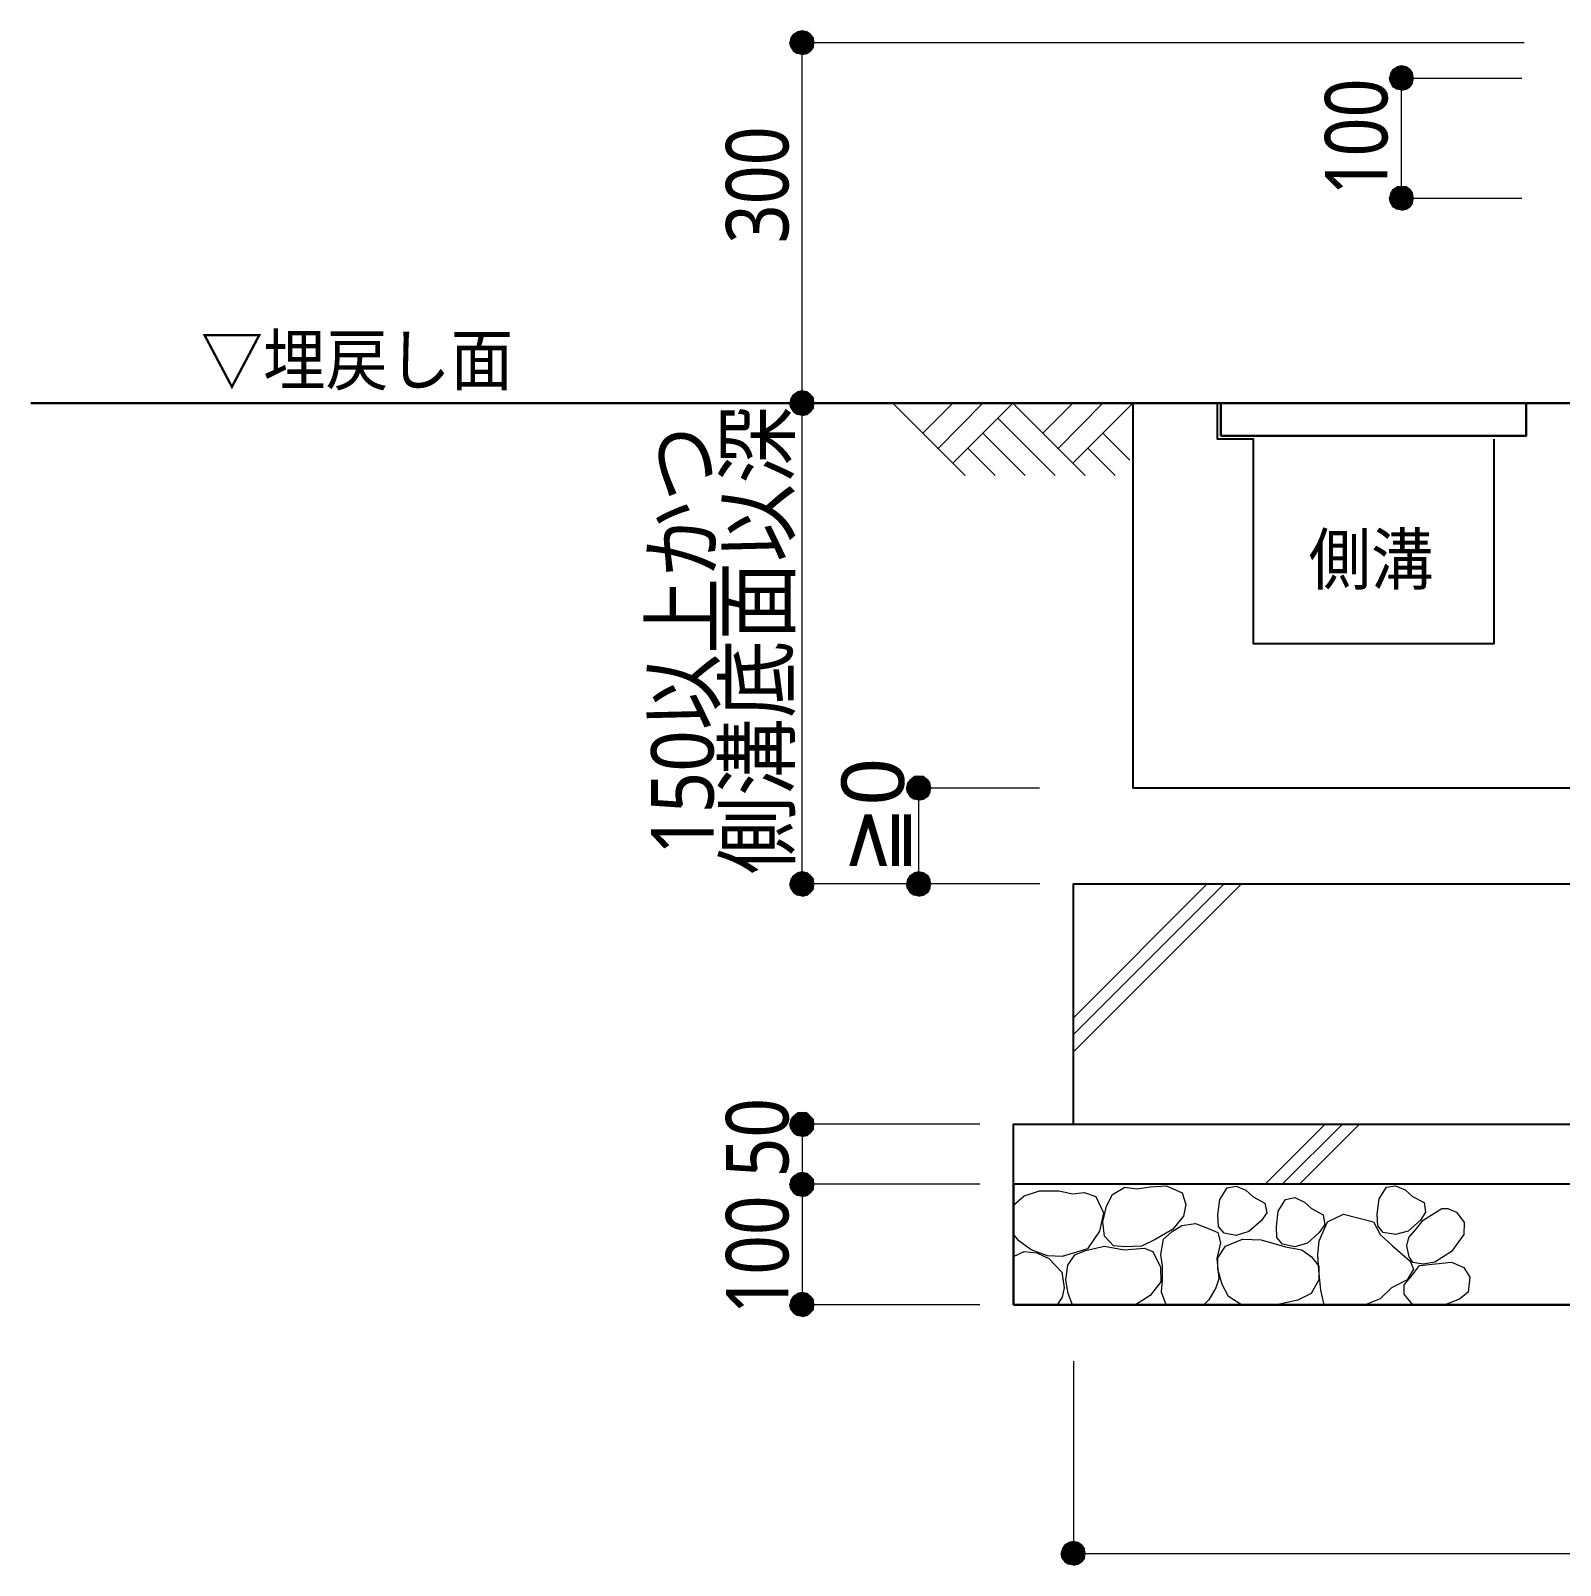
# Model space of a CAD drawing. Header units: millimetres. Extents: x 0 to 420, y 0 to 297.
# Drawn here: x 221 to 284.6, y 149.5 to 213.3 of the extents above; entities that cross this region are included whole.
import ezdxf
from ezdxf.enums import TextEntityAlignment as Align

# ---------------------------------------------------------------- set-up
doc = ezdxf.new("R2010")
doc.units = ezdxf.units.MM
doc.styles.add('kst32b', font='NotoSansJP-Variable.ttf')

msp = doc.modelspace()

# ---------------------------------------------------------------- hatches: boundary and pattern name
h = msp.add_hatch(color=7)
h.paths.add_polyline_path([(253.09, 213.296), (252.899, 213.254), (253.09, 212.81), (253.09, 213.296)])
h.paths.add_polyline_path([(252.899, 213.254), (253.09, 212.81), (252.73, 213.148), (252.899, 213.254)])
h.paths.add_polyline_path([(253.09, 212.81), (252.73, 213.148), (252.624, 213), (253.09, 212.81)])
for points in [[(253.28, 213.254), (253.09, 213.296), (253.09, 212.81), (253.28, 213.254)], [(278.215, 211.794), (278.024, 211.836), (278.024, 211.328), (278.215, 211.794)], [(278.215, 206.798), (278.024, 206.82), (278.024, 206.333), (278.215, 206.798)], [(253.28, 198.268), (253.09, 198.311), (253.09, 197.803), (253.28, 198.268)], [(258.128, 182.266), (257.937, 182.287), (257.937, 181.8), (258.128, 182.266)], [(253.28, 178.266), (253.09, 178.308), (253.09, 177.8), (253.28, 178.266)], [(258.128, 178.266), (257.937, 178.308), (257.937, 177.8), (258.128, 178.266)], [(253.28, 168.275), (253.09, 168.296), (253.09, 167.809), (253.28, 168.275)], [(253.28, 165.756), (253.09, 165.798), (253.09, 165.312), (253.28, 165.756)], [(253.28, 160.761), (253.09, 160.803), (253.09, 160.295), (253.28, 160.761)], [(264.562, 150.41), (264.372, 150.453), (264.372, 149.945), (264.562, 150.41)]]:
    msp.add_hatch(color=7).paths.add_polyline_path(points)
h = msp.add_hatch(color=7)
h.paths.add_polyline_path([(253.577, 212.81), (253.555, 213), (253.09, 212.81), (253.577, 212.81)])
h.paths.add_polyline_path([(253.555, 213), (253.09, 212.81), (253.429, 213.148), (253.555, 213)])
h.paths.add_polyline_path([(253.09, 212.81), (253.429, 213.148), (253.28, 213.254), (253.09, 212.81)])
h = msp.add_hatch(color=7)
h.paths.add_polyline_path([(252.624, 213), (252.582, 212.81), (253.09, 212.81), (252.624, 213)])
h.paths.add_polyline_path([(252.582, 212.81), (253.09, 212.81), (252.624, 212.619), (252.582, 212.81)])
h.paths.add_polyline_path([(253.09, 212.81), (252.624, 212.619), (252.73, 212.45), (253.09, 212.81)])
h = msp.add_hatch(color=7)
h.paths.add_polyline_path([(252.73, 212.45), (252.899, 212.344), (253.09, 212.81), (252.73, 212.45)])
h.paths.add_polyline_path([(252.899, 212.344), (253.09, 212.81), (253.09, 212.302), (252.899, 212.344)])
h.paths.add_polyline_path([(253.09, 212.81), (253.09, 212.302), (253.28, 212.344), (253.09, 212.81)])
h = msp.add_hatch(color=7)
h.paths.add_polyline_path([(253.28, 212.344), (253.429, 212.45), (253.09, 212.81), (253.28, 212.344)])
h.paths.add_polyline_path([(253.429, 212.45), (253.09, 212.81), (253.555, 212.619), (253.429, 212.45)])
h.paths.add_polyline_path([(253.09, 212.81), (253.555, 212.619), (253.577, 212.81), (253.09, 212.81)])
h = msp.add_hatch(color=7)
h.paths.add_polyline_path([(277.559, 211.519), (277.516, 211.328), (278.024, 211.328), (277.559, 211.519)])
h.paths.add_polyline_path([(277.516, 211.328), (278.024, 211.328), (277.559, 211.137), (277.516, 211.328)])
h.paths.add_polyline_path([(278.024, 211.328), (277.559, 211.137), (277.664, 210.968), (278.024, 211.328)])
h = msp.add_hatch(color=7)
h.paths.add_polyline_path([(278.024, 211.836), (277.834, 211.794), (278.024, 211.328), (278.024, 211.836)])
h.paths.add_polyline_path([(277.834, 211.794), (278.024, 211.328), (277.664, 211.688), (277.834, 211.794)])
h.paths.add_polyline_path([(278.024, 211.328), (277.664, 211.688), (277.559, 211.519), (278.024, 211.328)])
h = msp.add_hatch(color=7)
h.paths.add_polyline_path([(277.664, 210.968), (277.834, 210.862), (278.024, 211.328), (277.664, 210.968)])
h.paths.add_polyline_path([(277.834, 210.862), (278.024, 211.328), (278.024, 210.82), (277.834, 210.862)])
h.paths.add_polyline_path([(278.024, 211.328), (278.024, 210.82), (278.215, 210.862), (278.024, 211.328)])
h = msp.add_hatch(color=7)
h.paths.add_polyline_path([(278.511, 211.328), (278.469, 211.519), (278.024, 211.328), (278.511, 211.328)])
h.paths.add_polyline_path([(278.469, 211.519), (278.024, 211.328), (278.363, 211.688), (278.469, 211.519)])
h.paths.add_polyline_path([(278.024, 211.328), (278.363, 211.688), (278.215, 211.794), (278.024, 211.328)])
h = msp.add_hatch(color=7)
h.paths.add_polyline_path([(278.215, 210.862), (278.363, 210.968), (278.024, 211.328), (278.215, 210.862)])
h.paths.add_polyline_path([(278.363, 210.968), (278.024, 211.328), (278.469, 211.137), (278.363, 210.968)])
h.paths.add_polyline_path([(278.024, 211.328), (278.469, 211.137), (278.511, 211.328), (278.024, 211.328)])
h = msp.add_hatch(color=7)
h.paths.add_polyline_path([(277.559, 206.523), (277.516, 206.333), (278.024, 206.333), (277.559, 206.523)])
h.paths.add_polyline_path([(277.516, 206.333), (278.024, 206.333), (277.559, 206.142), (277.516, 206.333)])
h.paths.add_polyline_path([(278.024, 206.333), (277.559, 206.142), (277.664, 205.973), (278.024, 206.333)])
h = msp.add_hatch(color=7)
h.paths.add_polyline_path([(278.024, 206.82), (277.834, 206.798), (278.024, 206.333), (278.024, 206.82)])
h.paths.add_polyline_path([(277.834, 206.798), (278.024, 206.333), (277.664, 206.692), (277.834, 206.798)])
h.paths.add_polyline_path([(278.024, 206.333), (277.664, 206.692), (277.559, 206.523), (278.024, 206.333)])
h = msp.add_hatch(color=7)
h.paths.add_polyline_path([(277.664, 205.973), (277.834, 205.867), (278.024, 206.333), (277.664, 205.973)])
h.paths.add_polyline_path([(277.834, 205.867), (278.024, 206.333), (278.024, 205.825), (277.834, 205.867)])
h.paths.add_polyline_path([(278.024, 206.333), (278.024, 205.825), (278.215, 205.867), (278.024, 206.333)])
h = msp.add_hatch(color=7)
h.paths.add_polyline_path([(278.511, 206.333), (278.469, 206.523), (278.024, 206.333), (278.511, 206.333)])
h.paths.add_polyline_path([(278.469, 206.523), (278.024, 206.333), (278.363, 206.692), (278.469, 206.523)])
h.paths.add_polyline_path([(278.024, 206.333), (278.363, 206.692), (278.215, 206.798), (278.024, 206.333)])
h = msp.add_hatch(color=7)
h.paths.add_polyline_path([(278.215, 205.867), (278.363, 205.973), (278.024, 206.333), (278.215, 205.867)])
h.paths.add_polyline_path([(278.363, 205.973), (278.024, 206.333), (278.469, 206.142), (278.363, 205.973)])
h.paths.add_polyline_path([(278.024, 206.333), (278.469, 206.142), (278.511, 206.333), (278.024, 206.333)])
h = msp.add_hatch(color=7)
h.paths.add_polyline_path([(252.624, 197.993), (252.582, 197.803), (253.09, 197.803), (252.624, 197.993)])
h.paths.add_polyline_path([(252.582, 197.803), (253.09, 197.803), (252.624, 197.612), (252.582, 197.803)])
h.paths.add_polyline_path([(253.09, 197.803), (252.624, 197.612), (252.73, 197.443), (253.09, 197.803)])
h = msp.add_hatch(color=7)
h.paths.add_polyline_path([(253.09, 198.311), (252.899, 198.268), (253.09, 197.803), (253.09, 198.311)])
h.paths.add_polyline_path([(252.899, 198.268), (253.09, 197.803), (252.73, 198.162), (252.899, 198.268)])
h.paths.add_polyline_path([(253.09, 197.803), (252.73, 198.162), (252.624, 197.993), (253.09, 197.803)])
h = msp.add_hatch(color=7)
h.paths.add_polyline_path([(253.577, 197.803), (253.555, 197.993), (253.09, 197.803), (253.577, 197.803)])
h.paths.add_polyline_path([(253.555, 197.993), (253.09, 197.803), (253.429, 198.162), (253.555, 197.993)])
h.paths.add_polyline_path([(253.09, 197.803), (253.429, 198.162), (253.28, 198.268), (253.09, 197.803)])
h = msp.add_hatch(color=7)
h.paths.add_polyline_path([(252.73, 197.443), (252.899, 197.337), (253.09, 197.803), (252.73, 197.443)])
h.paths.add_polyline_path([(252.899, 197.337), (253.09, 197.803), (253.09, 197.295), (252.899, 197.337)])
h.paths.add_polyline_path([(253.09, 197.803), (253.09, 197.295), (253.28, 197.337), (253.09, 197.803)])
h = msp.add_hatch(color=7)
h.paths.add_polyline_path([(253.28, 197.337), (253.429, 197.443), (253.09, 197.803), (253.28, 197.337)])
h.paths.add_polyline_path([(253.429, 197.443), (253.09, 197.803), (253.555, 197.612), (253.429, 197.443)])
h.paths.add_polyline_path([(253.09, 197.803), (253.555, 197.612), (253.577, 197.803), (253.09, 197.803)])
h = msp.add_hatch(color=7)
h.paths.add_polyline_path([(257.471, 181.991), (257.429, 181.8), (257.937, 181.8), (257.471, 181.991)])
h.paths.add_polyline_path([(257.429, 181.8), (257.937, 181.8), (257.471, 181.61), (257.429, 181.8)])
h.paths.add_polyline_path([(257.937, 181.8), (257.471, 181.61), (257.577, 181.441), (257.937, 181.8)])
h = msp.add_hatch(color=7)
h.paths.add_polyline_path([(257.937, 182.287), (257.746, 182.266), (257.937, 181.8), (257.937, 182.287)])
h.paths.add_polyline_path([(257.746, 182.266), (257.937, 181.8), (257.577, 182.139), (257.746, 182.266)])
h.paths.add_polyline_path([(257.937, 181.8), (257.577, 182.139), (257.471, 181.991), (257.937, 181.8)])
h = msp.add_hatch(color=7)
h.paths.add_polyline_path([(258.445, 181.8), (258.403, 181.991), (257.937, 181.8), (258.445, 181.8)])
h.paths.add_polyline_path([(258.403, 181.991), (257.937, 181.8), (258.297, 182.139), (258.403, 181.991)])
h.paths.add_polyline_path([(257.937, 181.8), (258.297, 182.139), (258.128, 182.266), (257.937, 181.8)])
h = msp.add_hatch(color=7)
h.paths.add_polyline_path([(257.577, 181.441), (257.746, 181.335), (257.937, 181.8), (257.577, 181.441)])
h.paths.add_polyline_path([(257.746, 181.335), (257.937, 181.8), (257.937, 181.292), (257.746, 181.335)])
h.paths.add_polyline_path([(257.937, 181.8), (257.937, 181.292), (258.128, 181.335), (257.937, 181.8)])
h = msp.add_hatch(color=7)
h.paths.add_polyline_path([(258.128, 181.335), (258.297, 181.441), (257.937, 181.8), (258.128, 181.335)])
h.paths.add_polyline_path([(258.297, 181.441), (257.937, 181.8), (258.403, 181.61), (258.297, 181.441)])
h.paths.add_polyline_path([(257.937, 181.8), (258.403, 181.61), (258.445, 181.8), (257.937, 181.8)])
h = msp.add_hatch(color=7)
h.paths.add_polyline_path([(253.09, 178.308), (252.899, 178.266), (253.09, 177.8), (253.09, 178.308)])
h.paths.add_polyline_path([(252.899, 178.266), (253.09, 177.8), (252.73, 178.16), (252.899, 178.266)])
h.paths.add_polyline_path([(253.09, 177.8), (252.73, 178.16), (252.624, 177.99), (253.09, 177.8)])
h = msp.add_hatch(color=7)
h.paths.add_polyline_path([(253.577, 177.8), (253.555, 177.99), (253.09, 177.8), (253.577, 177.8)])
h.paths.add_polyline_path([(253.555, 177.99), (253.09, 177.8), (253.429, 178.16), (253.555, 177.99)])
h.paths.add_polyline_path([(253.09, 177.8), (253.429, 178.16), (253.28, 178.266), (253.09, 177.8)])
h = msp.add_hatch(color=7)
h.paths.add_polyline_path([(257.937, 178.308), (257.746, 178.266), (257.937, 177.8), (257.937, 178.308)])
h.paths.add_polyline_path([(257.746, 178.266), (257.937, 177.8), (257.577, 178.16), (257.746, 178.266)])
h.paths.add_polyline_path([(257.937, 177.8), (257.577, 178.16), (257.471, 177.99), (257.937, 177.8)])
h = msp.add_hatch(color=7)
h.paths.add_polyline_path([(258.445, 177.8), (258.403, 177.99), (257.937, 177.8), (258.445, 177.8)])
h.paths.add_polyline_path([(258.403, 177.99), (257.937, 177.8), (258.297, 178.16), (258.403, 177.99)])
h.paths.add_polyline_path([(257.937, 177.8), (258.297, 178.16), (258.128, 178.266), (257.937, 177.8)])
h = msp.add_hatch(color=7)
h.paths.add_polyline_path([(252.624, 177.99), (252.582, 177.8), (253.09, 177.8), (252.624, 177.99)])
h.paths.add_polyline_path([(252.582, 177.8), (253.09, 177.8), (252.624, 177.609), (252.582, 177.8)])
h.paths.add_polyline_path([(253.09, 177.8), (252.624, 177.609), (252.73, 177.44), (253.09, 177.8)])
h = msp.add_hatch(color=7)
h.paths.add_polyline_path([(252.73, 177.44), (252.899, 177.334), (253.09, 177.8), (252.73, 177.44)])
h.paths.add_polyline_path([(252.899, 177.334), (253.09, 177.8), (253.09, 177.292), (252.899, 177.334)])
h.paths.add_polyline_path([(253.09, 177.8), (253.09, 177.292), (253.28, 177.334), (253.09, 177.8)])
h = msp.add_hatch(color=7)
h.paths.add_polyline_path([(253.28, 177.334), (253.429, 177.44), (253.09, 177.8), (253.28, 177.334)])
h.paths.add_polyline_path([(253.429, 177.44), (253.09, 177.8), (253.555, 177.609), (253.429, 177.44)])
h.paths.add_polyline_path([(253.09, 177.8), (253.555, 177.609), (253.577, 177.8), (253.09, 177.8)])
h = msp.add_hatch(color=7)
h.paths.add_polyline_path([(257.471, 177.99), (257.429, 177.8), (257.937, 177.8), (257.471, 177.99)])
h.paths.add_polyline_path([(257.429, 177.8), (257.937, 177.8), (257.471, 177.609), (257.429, 177.8)])
h.paths.add_polyline_path([(257.937, 177.8), (257.471, 177.609), (257.577, 177.44), (257.937, 177.8)])
h = msp.add_hatch(color=7)
h.paths.add_polyline_path([(257.577, 177.44), (257.746, 177.334), (257.937, 177.8), (257.577, 177.44)])
h.paths.add_polyline_path([(257.746, 177.334), (257.937, 177.8), (257.937, 177.292), (257.746, 177.334)])
h.paths.add_polyline_path([(257.937, 177.8), (257.937, 177.292), (258.128, 177.334), (257.937, 177.8)])
h = msp.add_hatch(color=7)
h.paths.add_polyline_path([(258.128, 177.334), (258.297, 177.44), (257.937, 177.8), (258.128, 177.334)])
h.paths.add_polyline_path([(258.297, 177.44), (257.937, 177.8), (258.403, 177.609), (258.297, 177.44)])
h.paths.add_polyline_path([(257.937, 177.8), (258.403, 177.609), (258.445, 177.8), (257.937, 177.8)])
h = msp.add_hatch(color=7)
h.paths.add_polyline_path([(252.624, 168), (252.582, 167.809), (253.09, 167.809), (252.624, 168)])
h.paths.add_polyline_path([(252.582, 167.809), (253.09, 167.809), (252.624, 167.619), (252.582, 167.809)])
h.paths.add_polyline_path([(253.09, 167.809), (252.624, 167.619), (252.73, 167.45), (253.09, 167.809)])
h = msp.add_hatch(color=7)
h.paths.add_polyline_path([(253.09, 168.296), (252.899, 168.275), (253.09, 167.809), (253.09, 168.296)])
h.paths.add_polyline_path([(252.899, 168.275), (253.09, 167.809), (252.73, 168.148), (252.899, 168.275)])
h.paths.add_polyline_path([(253.09, 167.809), (252.73, 168.148), (252.624, 168), (253.09, 167.809)])
h = msp.add_hatch(color=7)
h.paths.add_polyline_path([(253.577, 167.809), (253.555, 168), (253.09, 167.809), (253.577, 167.809)])
h.paths.add_polyline_path([(253.555, 168), (253.09, 167.809), (253.429, 168.148), (253.555, 168)])
h.paths.add_polyline_path([(253.09, 167.809), (253.429, 168.148), (253.28, 168.275), (253.09, 167.809)])
h = msp.add_hatch(color=7)
h.paths.add_polyline_path([(252.73, 167.45), (252.899, 167.344), (253.09, 167.809), (252.73, 167.45)])
h.paths.add_polyline_path([(252.899, 167.344), (253.09, 167.809), (253.09, 167.301), (252.899, 167.344)])
h.paths.add_polyline_path([(253.09, 167.809), (253.09, 167.301), (253.28, 167.344), (253.09, 167.809)])
h = msp.add_hatch(color=7)
h.paths.add_polyline_path([(253.28, 167.344), (253.429, 167.45), (253.09, 167.809), (253.28, 167.344)])
h.paths.add_polyline_path([(253.429, 167.45), (253.09, 167.809), (253.555, 167.619), (253.429, 167.45)])
h.paths.add_polyline_path([(253.09, 167.809), (253.555, 167.619), (253.577, 167.809), (253.09, 167.809)])
h = msp.add_hatch(color=7)
h.paths.add_polyline_path([(252.624, 165.502), (252.582, 165.312), (253.09, 165.312), (252.624, 165.502)])
h.paths.add_polyline_path([(252.582, 165.312), (253.09, 165.312), (252.624, 165.121), (252.582, 165.312)])
h.paths.add_polyline_path([(253.09, 165.312), (252.624, 165.121), (252.73, 164.952), (253.09, 165.312)])
h = msp.add_hatch(color=7)
h.paths.add_polyline_path([(253.09, 165.798), (252.899, 165.756), (253.09, 165.312), (253.09, 165.798)])
h.paths.add_polyline_path([(252.899, 165.756), (253.09, 165.312), (252.73, 165.65), (252.899, 165.756)])
h.paths.add_polyline_path([(253.09, 165.312), (252.73, 165.65), (252.624, 165.502), (253.09, 165.312)])
h = msp.add_hatch(color=7)
h.paths.add_polyline_path([(253.577, 165.312), (253.555, 165.502), (253.09, 165.312), (253.577, 165.312)])
h.paths.add_polyline_path([(253.555, 165.502), (253.09, 165.312), (253.429, 165.65), (253.555, 165.502)])
h.paths.add_polyline_path([(253.09, 165.312), (253.429, 165.65), (253.28, 165.756), (253.09, 165.312)])
h = msp.add_hatch(color=7)
h.paths.add_polyline_path([(252.73, 164.952), (252.899, 164.846), (253.09, 165.312), (252.73, 164.952)])
h.paths.add_polyline_path([(252.899, 164.846), (253.09, 165.312), (253.09, 164.804), (252.899, 164.846)])
h.paths.add_polyline_path([(253.09, 165.312), (253.09, 164.804), (253.28, 164.846), (253.09, 165.312)])
h = msp.add_hatch(color=7)
h.paths.add_polyline_path([(253.28, 164.846), (253.429, 164.952), (253.09, 165.312), (253.28, 164.846)])
h.paths.add_polyline_path([(253.429, 164.952), (253.09, 165.312), (253.555, 165.121), (253.429, 164.952)])
h.paths.add_polyline_path([(253.09, 165.312), (253.555, 165.121), (253.577, 165.312), (253.09, 165.312)])
h = msp.add_hatch(color=7)
h.paths.add_polyline_path([(252.624, 160.486), (252.582, 160.295), (253.09, 160.295), (252.624, 160.486)])
h.paths.add_polyline_path([(252.582, 160.295), (253.09, 160.295), (252.624, 160.105), (252.582, 160.295)])
h.paths.add_polyline_path([(253.09, 160.295), (252.624, 160.105), (252.73, 159.956), (253.09, 160.295)])
h = msp.add_hatch(color=7)
h.paths.add_polyline_path([(253.09, 160.803), (252.899, 160.761), (253.09, 160.295), (253.09, 160.803)])
h.paths.add_polyline_path([(252.899, 160.761), (253.09, 160.295), (252.73, 160.655), (252.899, 160.761)])
h.paths.add_polyline_path([(253.09, 160.295), (252.73, 160.655), (252.624, 160.486), (253.09, 160.295)])
h = msp.add_hatch(color=7)
h.paths.add_polyline_path([(252.73, 159.956), (252.899, 159.851), (253.09, 160.295), (252.73, 159.956)])
h.paths.add_polyline_path([(252.899, 159.851), (253.09, 160.295), (253.09, 159.808), (252.899, 159.851)])
h.paths.add_polyline_path([(253.09, 160.295), (253.09, 159.808), (253.28, 159.851), (253.09, 160.295)])
h = msp.add_hatch(color=7)
h.paths.add_polyline_path([(253.577, 160.295), (253.555, 160.486), (253.09, 160.295), (253.577, 160.295)])
h.paths.add_polyline_path([(253.555, 160.486), (253.09, 160.295), (253.429, 160.655), (253.555, 160.486)])
h.paths.add_polyline_path([(253.09, 160.295), (253.429, 160.655), (253.28, 160.761), (253.09, 160.295)])
h = msp.add_hatch(color=7)
h.paths.add_polyline_path([(253.28, 159.851), (253.429, 159.956), (253.09, 160.295), (253.28, 159.851)])
h.paths.add_polyline_path([(253.429, 159.956), (253.09, 160.295), (253.555, 160.105), (253.429, 159.956)])
h.paths.add_polyline_path([(253.09, 160.295), (253.555, 160.105), (253.577, 160.295), (253.09, 160.295)])
h = msp.add_hatch(color=7)
h.paths.add_polyline_path([(263.906, 150.135), (263.864, 149.945), (264.372, 149.945), (263.906, 150.135)])
h.paths.add_polyline_path([(263.864, 149.945), (264.372, 149.945), (263.906, 149.754), (263.864, 149.945)])
h.paths.add_polyline_path([(264.372, 149.945), (263.906, 149.754), (264.012, 149.606), (264.372, 149.945)])
h = msp.add_hatch(color=7)
h.paths.add_polyline_path([(264.372, 150.453), (264.181, 150.41), (264.372, 149.945), (264.372, 150.453)])
h.paths.add_polyline_path([(264.181, 150.41), (264.372, 149.945), (264.012, 150.304), (264.181, 150.41)])
h.paths.add_polyline_path([(264.372, 149.945), (264.012, 150.304), (263.906, 150.135), (264.372, 149.945)])
h = msp.add_hatch(color=7)
h.paths.add_polyline_path([(264.859, 149.945), (264.837, 150.135), (264.372, 149.945), (264.859, 149.945)])
h.paths.add_polyline_path([(264.837, 150.135), (264.372, 149.945), (264.71, 150.304), (264.837, 150.135)])
h.paths.add_polyline_path([(264.372, 149.945), (264.71, 150.304), (264.562, 150.41), (264.372, 149.945)])
h = msp.add_hatch(color=7)
h.paths.add_polyline_path([(264.012, 149.606), (264.181, 149.5), (264.372, 149.945), (264.012, 149.606)])
h.paths.add_polyline_path([(264.181, 149.5), (264.372, 149.945), (264.372, 149.458), (264.181, 149.5)])
h.paths.add_polyline_path([(264.372, 149.945), (264.372, 149.458), (264.562, 149.5), (264.372, 149.945)])
h = msp.add_hatch(color=7)
h.paths.add_polyline_path([(264.562, 149.5), (264.71, 149.606), (264.372, 149.945), (264.562, 149.5)])
h.paths.add_polyline_path([(264.71, 149.606), (264.372, 149.945), (264.837, 149.754), (264.71, 149.606)])
h.paths.add_polyline_path([(264.372, 149.945), (264.837, 149.754), (264.859, 149.945), (264.372, 149.945)])

# ---------------------------------------------------------------- linework, layer by layer
at = {"lineweight": 0}
for points in [[(252.899, 213.254), (253.09, 212.81), (252.73, 213.148)], [(253.09, 213.296), (252.899, 213.254), (253.09, 212.81)], [(253.28, 213.254), (253.09, 213.296), (253.09, 212.81)], [(253.09, 212.81), (253.429, 213.148), (253.28, 213.254)], [(252.624, 213), (252.582, 212.81), (253.09, 212.81)], [(252.582, 212.81), (253.09, 212.81), (252.624, 212.619)], [(253.09, 212.81), (252.73, 213.148), (252.624, 213)], [(253.09, 212.81), (252.624, 212.619), (252.73, 212.45)], [(252.73, 212.45), (252.899, 212.344), (253.09, 212.81)], [(252.899, 212.344), (253.09, 212.81), (253.09, 212.302)], [(253.555, 213), (253.09, 212.81), (253.429, 213.148)], [(253.577, 212.81), (253.555, 213), (253.09, 212.81)], [(253.09, 212.81), (253.09, 212.302), (253.28, 212.344)], [(253.28, 212.344), (253.429, 212.45), (253.09, 212.81)], [(253.429, 212.45), (253.09, 212.81), (253.555, 212.619)], [(253.09, 212.81), (253.555, 212.619), (253.577, 212.81)], [(277.559, 211.519), (277.516, 211.328), (278.024, 211.328)], [(277.516, 211.328), (278.024, 211.328), (277.559, 211.137)], [(278.024, 211.328), (277.664, 211.688), (277.559, 211.519)], [(278.024, 211.328), (277.559, 211.137), (277.664, 210.968)], [(277.834, 211.794), (278.024, 211.328), (277.664, 211.688)], [(277.664, 210.968), (277.834, 210.862), (278.024, 211.328)], [(278.024, 211.836), (277.834, 211.794), (278.024, 211.328)], [(277.834, 210.862), (278.024, 211.328), (278.024, 210.82)], [(278.215, 211.794), (278.024, 211.836), (278.024, 211.328)], [(278.024, 211.328), (278.363, 211.688), (278.215, 211.794)], [(278.469, 211.519), (278.024, 211.328), (278.363, 211.688)], [(278.511, 211.328), (278.469, 211.519), (278.024, 211.328)], [(278.024, 211.328), (278.024, 210.82), (278.215, 210.862)], [(278.215, 210.862), (278.363, 210.968), (278.024, 211.328)], [(278.363, 210.968), (278.024, 211.328), (278.469, 211.137)], [(278.024, 211.328), (278.469, 211.137), (278.511, 211.328)], [(277.559, 206.523), (277.516, 206.333), (278.024, 206.333)], [(277.516, 206.333), (278.024, 206.333), (277.559, 206.142)], [(278.024, 206.333), (277.664, 206.692), (277.559, 206.523)], [(278.024, 206.333), (277.559, 206.142), (277.664, 205.973)], [(277.834, 206.798), (278.024, 206.333), (277.664, 206.692)], [(277.664, 205.973), (277.834, 205.867), (278.024, 206.333)], [(278.024, 206.82), (277.834, 206.798), (278.024, 206.333)], [(277.834, 205.867), (278.024, 206.333), (278.024, 205.825)], [(278.215, 206.798), (278.024, 206.82), (278.024, 206.333)], [(278.024, 206.333), (278.363, 206.692), (278.215, 206.798)], [(278.469, 206.523), (278.024, 206.333), (278.363, 206.692)], [(278.511, 206.333), (278.469, 206.523), (278.024, 206.333)], [(278.024, 206.333), (278.024, 205.825), (278.215, 205.867)], [(278.215, 205.867), (278.363, 205.973), (278.024, 206.333)], [(278.363, 205.973), (278.024, 206.333), (278.469, 206.142)], [(278.024, 206.333), (278.469, 206.142), (278.511, 206.333)], [(252.624, 197.993), (252.582, 197.803), (253.09, 197.803)], [(253.09, 197.803), (252.73, 198.162), (252.624, 197.993)], [(252.899, 198.268), (253.09, 197.803), (252.73, 198.162)], [(253.09, 198.311), (252.899, 198.268), (253.09, 197.803)], [(253.28, 198.268), (253.09, 198.311), (253.09, 197.803)], [(253.09, 197.803), (253.429, 198.162), (253.28, 198.268)], [(253.555, 197.993), (253.09, 197.803), (253.429, 198.162)], [(253.577, 197.803), (253.555, 197.993), (253.09, 197.803)], [(252.582, 197.803), (253.09, 197.803), (252.624, 197.612)], [(253.09, 197.803), (252.624, 197.612), (252.73, 197.443)], [(252.73, 197.443), (252.899, 197.337), (253.09, 197.803)], [(252.899, 197.337), (253.09, 197.803), (253.09, 197.295)], [(253.09, 197.803), (253.09, 197.295), (253.28, 197.337)], [(253.28, 197.337), (253.429, 197.443), (253.09, 197.803)], [(253.429, 197.443), (253.09, 197.803), (253.555, 197.612)], [(253.09, 197.803), (253.555, 197.612), (253.577, 197.803)], [(257.471, 181.991), (257.429, 181.8), (257.937, 181.8)], [(257.937, 181.8), (257.577, 182.139), (257.471, 181.991)], [(257.746, 182.266), (257.937, 181.8), (257.577, 182.139)], [(257.937, 182.287), (257.746, 182.266), (257.937, 181.8)], [(258.128, 182.266), (257.937, 182.287), (257.937, 181.8)], [(257.937, 181.8), (258.297, 182.139), (258.128, 182.266)], [(258.403, 181.991), (257.937, 181.8), (258.297, 182.139)], [(258.445, 181.8), (258.403, 181.991), (257.937, 181.8)], [(257.429, 181.8), (257.937, 181.8), (257.471, 181.61)], [(257.937, 181.8), (257.471, 181.61), (257.577, 181.441)], [(257.577, 181.441), (257.746, 181.335), (257.937, 181.8)], [(257.746, 181.335), (257.937, 181.8), (257.937, 181.292)], [(257.937, 181.8), (257.937, 181.292), (258.128, 181.335)], [(258.128, 181.335), (258.297, 181.441), (257.937, 181.8)], [(258.297, 181.441), (257.937, 181.8), (258.403, 181.61)], [(257.937, 181.8), (258.403, 181.61), (258.445, 181.8)], [(253.09, 177.8), (252.73, 178.16), (252.624, 177.99)], [(252.899, 178.266), (253.09, 177.8), (252.73, 178.16)], [(253.09, 178.308), (252.899, 178.266), (253.09, 177.8)], [(253.28, 178.266), (253.09, 178.308), (253.09, 177.8)], [(253.09, 177.8), (253.429, 178.16), (253.28, 178.266)], [(253.555, 177.99), (253.09, 177.8), (253.429, 178.16)], [(257.937, 177.8), (257.577, 178.16), (257.471, 177.99)], [(257.746, 178.266), (257.937, 177.8), (257.577, 178.16)], [(257.937, 178.308), (257.746, 178.266), (257.937, 177.8)], [(258.128, 178.266), (257.937, 178.308), (257.937, 177.8)], [(257.937, 177.8), (258.297, 178.16), (258.128, 178.266)], [(258.403, 177.99), (257.937, 177.8), (258.297, 178.16)], [(252.624, 177.99), (252.582, 177.8), (253.09, 177.8)], [(252.582, 177.8), (253.09, 177.8), (252.624, 177.609)], [(253.09, 177.8), (252.624, 177.609), (252.73, 177.44)], [(252.73, 177.44), (252.899, 177.334), (253.09, 177.8)], [(252.899, 177.334), (253.09, 177.8), (253.09, 177.292)], [(253.577, 177.8), (253.555, 177.99), (253.09, 177.8)], [(253.09, 177.8), (253.09, 177.292), (253.28, 177.334)], [(253.28, 177.334), (253.429, 177.44), (253.09, 177.8)], [(253.429, 177.44), (253.09, 177.8), (253.555, 177.609)], [(253.09, 177.8), (253.555, 177.609), (253.577, 177.8)], [(257.471, 177.99), (257.429, 177.8), (257.937, 177.8)], [(257.429, 177.8), (257.937, 177.8), (257.471, 177.609)], [(257.937, 177.8), (257.471, 177.609), (257.577, 177.44)], [(257.577, 177.44), (257.746, 177.334), (257.937, 177.8)], [(257.746, 177.334), (257.937, 177.8), (257.937, 177.292)], [(258.445, 177.8), (258.403, 177.99), (257.937, 177.8)], [(257.937, 177.8), (257.937, 177.292), (258.128, 177.334)], [(258.128, 177.334), (258.297, 177.44), (257.937, 177.8)], [(258.297, 177.44), (257.937, 177.8), (258.403, 177.609)], [(257.937, 177.8), (258.403, 177.609), (258.445, 177.8)], [(252.624, 168), (252.582, 167.809), (253.09, 167.809)], [(253.09, 167.809), (252.73, 168.148), (252.624, 168)], [(252.899, 168.275), (253.09, 167.809), (252.73, 168.148)], [(253.09, 168.296), (252.899, 168.275), (253.09, 167.809)], [(253.28, 168.275), (253.09, 168.296), (253.09, 167.809)], [(253.09, 167.809), (253.429, 168.148), (253.28, 168.275)], [(253.555, 168), (253.09, 167.809), (253.429, 168.148)], [(253.577, 167.809), (253.555, 168), (253.09, 167.809)], [(252.582, 167.809), (253.09, 167.809), (252.624, 167.619)], [(253.09, 167.809), (252.624, 167.619), (252.73, 167.45)], [(252.73, 167.45), (252.899, 167.344), (253.09, 167.809)], [(252.899, 167.344), (253.09, 167.809), (253.09, 167.301)], [(253.09, 167.809), (253.09, 167.301), (253.28, 167.344)], [(253.28, 167.344), (253.429, 167.45), (253.09, 167.809)], [(253.429, 167.45), (253.09, 167.809), (253.555, 167.619)], [(253.09, 167.809), (253.555, 167.619), (253.577, 167.809)], [(252.624, 165.502), (252.582, 165.312), (253.09, 165.312)], [(253.09, 165.312), (252.73, 165.65), (252.624, 165.502)], [(252.899, 165.756), (253.09, 165.312), (252.73, 165.65)], [(253.09, 165.798), (252.899, 165.756), (253.09, 165.312)], [(253.28, 165.756), (253.09, 165.798), (253.09, 165.312)], [(253.09, 165.312), (253.429, 165.65), (253.28, 165.756)], [(253.555, 165.502), (253.09, 165.312), (253.429, 165.65)], [(253.577, 165.312), (253.555, 165.502), (253.09, 165.312)], [(252.582, 165.312), (253.09, 165.312), (252.624, 165.121)], [(253.09, 165.312), (252.624, 165.121), (252.73, 164.952)], [(252.73, 164.952), (252.899, 164.846), (253.09, 165.312)], [(252.899, 164.846), (253.09, 165.312), (253.09, 164.804)], [(253.09, 165.312), (253.09, 164.804), (253.28, 164.846)], [(253.28, 164.846), (253.429, 164.952), (253.09, 165.312)], [(253.429, 164.952), (253.09, 165.312), (253.555, 165.121)], [(253.09, 165.312), (253.555, 165.121), (253.577, 165.312)], [(252.624, 160.486), (252.582, 160.295), (253.09, 160.295)], [(252.582, 160.295), (253.09, 160.295), (252.624, 160.105)], [(253.09, 160.295), (252.73, 160.655), (252.624, 160.486)], [(253.09, 160.295), (252.624, 160.105), (252.73, 159.956)], [(252.899, 160.761), (253.09, 160.295), (252.73, 160.655)], [(252.73, 159.956), (252.899, 159.851), (253.09, 160.295)], [(253.09, 160.803), (252.899, 160.761), (253.09, 160.295)], [(252.899, 159.851), (253.09, 160.295), (253.09, 159.808)], [(253.28, 160.761), (253.09, 160.803), (253.09, 160.295)], [(253.09, 160.295), (253.429, 160.655), (253.28, 160.761)], [(253.555, 160.486), (253.09, 160.295), (253.429, 160.655)], [(253.577, 160.295), (253.555, 160.486), (253.09, 160.295)], [(253.09, 160.295), (253.09, 159.808), (253.28, 159.851)], [(253.28, 159.851), (253.429, 159.956), (253.09, 160.295)], [(253.429, 159.956), (253.09, 160.295), (253.555, 160.105)], [(253.09, 160.295), (253.555, 160.105), (253.577, 160.295)], [(263.906, 150.135), (263.864, 149.945), (264.372, 149.945)], [(264.372, 149.945), (264.012, 150.304), (263.906, 150.135)], [(264.181, 150.41), (264.372, 149.945), (264.012, 150.304)], [(264.372, 150.453), (264.181, 150.41), (264.372, 149.945)], [(264.562, 150.41), (264.372, 150.453), (264.372, 149.945)], [(264.372, 149.945), (264.71, 150.304), (264.562, 150.41)], [(264.837, 150.135), (264.372, 149.945), (264.71, 150.304)], [(264.859, 149.945), (264.837, 150.135), (264.372, 149.945)], [(263.864, 149.945), (264.372, 149.945), (263.906, 149.754)], [(264.372, 149.945), (263.906, 149.754), (264.012, 149.606)], [(264.012, 149.606), (264.181, 149.5), (264.372, 149.945)], [(264.181, 149.5), (264.372, 149.945), (264.372, 149.458)], [(264.372, 149.945), (264.372, 149.458), (264.562, 149.5)], [(264.562, 149.5), (264.71, 149.606), (264.372, 149.945)], [(264.71, 149.606), (264.372, 149.945), (264.837, 149.754)], [(264.372, 149.945), (264.837, 149.754), (264.859, 149.945)]]:
    msp.add_lwpolyline(points, close=True, dxfattribs=at)
at = {"lineweight": 13}
for points in [[(253.09, 197.803), (253.09, 212.81)], [(253.09, 212.81), (283.125, 212.81)], [(278.024, 206.333), (278.024, 211.328)], [(278.024, 211.328), (283.02, 211.328)], [(278.024, 206.333), (283.02, 206.333)], [(253.09, 177.8), (253.09, 197.803)], [(259.863, 194.797), (256.857, 197.803)], [(259.355, 197.803), (258.106, 196.554)], [(260.604, 197.803), (258.741, 195.919)], [(261.853, 197.803), (259.355, 195.305)], [(264.859, 194.797), (261.853, 197.803)], [(264.35, 197.803), (263.102, 196.554)], [(265.599, 197.803), (263.737, 195.919)], [(266.848, 197.803), (264.35, 195.305)], [(261.239, 197.167), (263.61, 194.797)], [(262.361, 194.797), (260.604, 196.554)], [(266.721, 195.432), (265.599, 196.554)], [(261.112, 194.797), (259.99, 195.919)], [(266.107, 194.797), (264.986, 195.919)], [(257.937, 177.8), (257.937, 181.8)], [(257.937, 181.8), (262.954, 181.8)], [(262.975, 177.8), (253.09, 177.8)], [(264.372, 172.233), (269.939, 177.8)], [(264.372, 171.535), (270.637, 177.8)], [(264.372, 170.815), (271.357, 177.8)], [(260.477, 167.809), (253.09, 167.809), (253.09, 159.808)], [(272.352, 165.312), (274.849, 167.809)], [(273.05, 165.312), (275.569, 167.809)], [(273.77, 165.312), (276.267, 167.809)], [(260.477, 165.312), (253.09, 165.312)], [(261.874, 164.444), (262.319, 164.825), (262.954, 165.036), (263.779, 165.036), (264.329, 164.909), (264.816, 164.973), (265.303, 164.804), (265.621, 164.126), (265.451, 163.364), (264.964, 162.623), (263.906, 162.306), (263.292, 162.327), (262.615, 162.581), (262.107, 162.962), (261.874, 163.237)], [(268.224, 160.295), (268.034, 160.824), (268.076, 161.332), (268.076, 161.904), (268.012, 162.391), (268.118, 163.026), (268.478, 163.343), (268.88, 163.597), (269.452, 163.682), (270.087, 163.428), (270.383, 163.301), (270.489, 162.877), (270.341, 162.221), (270.425, 161.375), (270.298, 160.994), (270.002, 160.507), (269.79, 160.295)], [(274.807, 160.295), (274.659, 160.909), (274.574, 161.734), (274.532, 162.369), (274.595, 162.962), (274.934, 163.745), (275.611, 164.063), (276.86, 163.745), (277.135, 163.216), (277.643, 162.75), (278.384, 162.115), (278.511, 161.777), (278.257, 161.332), (277.601, 160.994), (277.135, 160.549), (276.5, 160.295)], [(271.357, 160.295), (270.828, 160.634), (270.552, 161.142), (270.383, 161.777), (270.383, 162.242), (270.7, 162.729), (271.399, 163.026), (272.182, 163.004), (273.198, 162.708), (273.875, 162.581), (274.278, 162.285), (274.574, 161.904), (274.574, 161.332), (274.257, 160.761), (273.706, 160.486), (272.817, 160.295)], [(261.874, 162.306), (262.319, 162.518), (262.848, 162.454), (263.356, 162.221), (263.885, 161.65), (263.991, 160.994), (263.906, 160.613), (263.694, 160.295)], [(264.329, 160.295), (264.16, 160.761), (264.054, 161.332), (264.139, 161.946), (264.435, 162.369), (264.88, 162.56), (265.663, 162.729), (266.488, 162.581), (267.314, 162.645), (267.674, 162.518), (267.991, 161.861), (268.012, 161.248), (267.568, 160.676), (266.954, 160.295)], [(278.49, 160.295), (278.13, 160.74), (278.13, 161.121), (278.469, 161.544), (278.765, 161.925), (280.098, 162.073), (280.607, 161.84), (280.861, 161.438), (280.797, 160.824), (280.437, 160.528), (279.823, 160.295)], [(260.477, 160.295), (253.09, 160.295)], [(264.372, 157.946), (264.372, 149.945)], [(264.372, 149.945), (344.361, 149.945)]]:
    msp.add_lwpolyline(points, dxfattribs=at)
at = {"lineweight": 30}
for points in [[(221.001, 197.803), (286.872, 197.803)], [(283.358, 197.803), (270.362, 197.803)], [(270.51, 197.803), (270.51, 196.448), (283.21, 196.448), (283.21, 197.803)], [(261.874, 165.312), (261.874, 160.295)], [(261.874, 160.295), (346.858, 160.295)]]:
    msp.add_lwpolyline(points, dxfattribs=at)
at = {"lineweight": 25}
for points in [[(281.855, 196.3), (281.855, 187.791), (271.865, 187.791), (271.865, 196.3), (270.362, 196.3), (270.362, 197.803), (266.848, 197.803), (266.848, 181.8), (286.872, 181.8), (286.872, 197.803), (283.358, 197.803)], [(264.372, 167.809), (264.372, 177.8), (286.872, 177.8)], [(261.874, 165.312), (261.874, 167.809), (346.858, 167.809), (346.858, 164.804)], [(346.858, 165.312), (261.874, 165.312)]]:
    msp.add_lwpolyline(points, dxfattribs=at)
at = {"lineweight": 13}
for points in [[(266.51, 162.708), (266.044, 162.75), (265.663, 163.153), (265.599, 163.745), (265.748, 164.401), (266.002, 164.888), (266.51, 165.185), (267.018, 165.121), (267.568, 165.206), (268.245, 165.248), (268.901, 164.952), (269.05, 164.465), (268.944, 163.978), (268.499, 163.428), (267.801, 163.026), (267.208, 162.729)], [(271.145, 163.174), (270.637, 163.28), (270.404, 163.555), (270.383, 164.042), (270.468, 164.677), (270.764, 165.163), (271.145, 165.227), (271.547, 165.058), (271.844, 164.782), (272.33, 164.528), (272.415, 164.126), (272.182, 163.788), (271.674, 163.343)], [(273.579, 162.708), (273.071, 162.814), (272.838, 163.089), (272.817, 163.555), (272.881, 164.19), (273.198, 164.677), (273.579, 164.761), (273.981, 164.571), (274.278, 164.296), (274.764, 164.042), (274.828, 163.639), (274.595, 163.301), (274.108, 162.856)], [(277.77, 163.216), (277.262, 163.301), (277.029, 163.576), (277.008, 164.063), (277.093, 164.698), (277.389, 165.185), (277.77, 165.248), (278.172, 165.079), (278.469, 164.804), (278.955, 164.55), (279.019, 164.147), (278.807, 163.809), (278.299, 163.364)], [(278.913, 161.988), (278.49, 162.052), (278.342, 162.285), (278.236, 162.75), (278.321, 163.089), (278.596, 163.407), (278.913, 163.809), (279.696, 164.296), (279.95, 164.296), (280.31, 164.147), (280.628, 163.724), (280.607, 163.216), (280.098, 162.518), (279.4, 162.073)]]:
    msp.add_lwpolyline(points, close=True, dxfattribs=at)

# ---------------------------------------------------------------- texts
at = {"style": 'kst32b'}
for s, height, p, p2 in [('100', 2.5989, (277.432, 206.438), (277.432, 211.311)), ('300', 2.5989, (252.518, 204.449), (252.518, 209.322)), ('▽埋戻し面', 2.0791, (228.071, 198.564), (241.065, 198.564)), ('側溝底面以深', 2.5989, (252.518, 178.202), (252.518, 197.694)), ('150以上かつ', 2.5989, (249.407, 179.006), (249.407, 196.874)), ('側溝', 2.0791, (274.151, 190.267), (279.348, 190.267)), ('≧0', 2.5989, (257.323, 178.181), (257.323, 183.054)), ('100 50', 2.5989, (252.518, 159.893), (252.518, 168.899))]:
    msp.add_text(s, height=height, dxfattribs=at).set_placement(p, p2, align=Align.FIT)

doc.saveas('drawing.dxf')
